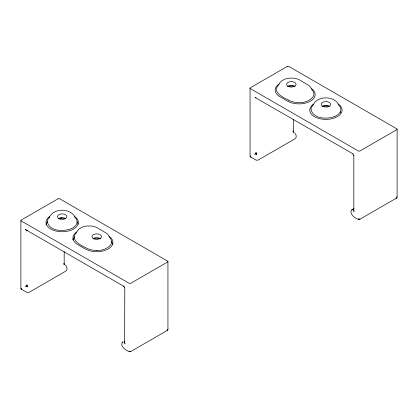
<?xml version="1.0" encoding="UTF-8"?>
<svg xmlns="http://www.w3.org/2000/svg" width="418" height="418" viewBox="0 0 418 418"><rect width="100%" height="100%" fill="white"/><g stroke="black" fill="none" stroke-linecap="round" stroke-linejoin="round"><path stroke-width="0.63" d="M64.184 263.382L63.87 263.418A1.087 0.627 60 0 0 64.477 264.636L64.628 264.296L63.876 264.375L64.184 263.382L64.184 251.657M293.347 131.074L293.034 131.116A1.087 0.627 60 0 0 293.64 132.334L293.791 131.994L293.039 132.072L293.347 131.074L293.347 119.355M124.799 341.746A1.087 0.627 60 0 1 124.36 341.804L124.209 342.682L124.961 344.014L124.747 341.569M124.136 342.154L124.209 342.682M353.837 209.512A1.087 0.627 60 0 1 353.524 209.502L353.142 210.442L354.124 211.707L353.816 209.721L353.816 155.203M124.653 342.029L124.794 287.636M49.277 217.365C53.514 208.221 68.86 207.924 74.331 215.939M313.019 105.022C317.257 95.884 332.603 95.586 338.073 103.601M76.922 231.467L78.871 229.085L82.539 227L86.777 225.986L91.37 225.986L94.959 226.765L97.755 228.014L106.961 233.521L108.91 235.904M279.187 83.631L281.136 81.249L284.799 79.164L289.042 78.15L293.635 78.15L297.219 78.929L300.014 80.178L309.226 85.69L311.175 88.073M122.563 342.154L123.111 341.793C118.592 345.545 126.346 350.859 129.418 351.674M353.947 208.519C346.595 211.283 354.349 218.546 358.581 219.372M76.651 232.575C68.881 239.42 81.076 245.565 86.192 247.911A14.944 8.642 -0.1 0 0 96.751 250.445M278.916 84.744C271.146 91.584 283.341 97.734 288.457 100.074M21.443 289.334L27.097 292.506L28.91 292.422L65.798 271.125C67.988 269.777 66.958 266.517 65.464 265.012M250.607 157.032L256.26 160.198L258.073 160.12L294.962 138.823C297.151 137.47 296.116 134.209 294.627 132.71M352.269 209.486L351.726 209.852M72.8 239.488L73.902 238.856M130.505 351.674L167.393 330.377M359.668 219.372L396.557 198.069M334.222 116.679C326.578 119.365 313.317 118.973 310.976 109.5M255.988 153.913L256.751 153.631A1.087 0.627 60 0 1 256.145 152.413L254.609 154.252L255.988 153.913L256.589 154.566L255.701 153.986M26.825 286.22L27.588 285.933A1.087 0.627 60 0 1 26.982 284.715L25.446 286.555L26.825 286.22L27.426 286.873L26.538 286.288M256.067 97.781L254.959 97.331M27.666 230.527L26.757 230.287L25.446 229.158L26.214 230.6L26.982 230.935A1.087 0.627 60 0 1 27.369 230.386M96.751 250.439C103.497 251.27 117.322 244.817 109.187 237.016M255.377 97.666L353.163 153.955M26.757 230.287L123.655 286.225L124.198 286.173A1.087 0.627 60 0 1 124.397 286.32M352.818 153.923L353.811 155.642M123.655 286.225L124.648 287.95M311.452 89.18C319.587 96.981 305.762 103.434 299.016 102.603A14.944 8.658 0 0 1 288.441 100.085M338.35 104.714L339.729 106.209L340.581 107.828L340.863 109.511A14.944 8.637 0.1 0 1 334.238 116.69M74.608 217.052L75.987 218.546L76.834 220.166L77.121 221.848A14.944 8.606 -0.1 0 1 70.454 228.996C62.831 231.734 49.57 231.29 47.234 221.838A14.944 8.606 -0.1 0 1 49.376 217.423M353.372 210.374L353.299 209.846M397.1 129.246L397.1 197.129M250.063 88.203L250.063 156.086M167.937 261.548L167.937 329.436M20.9 220.505L20.9 288.394M340.492 111.925A14.944 8.626 0 0 1 340.769 112.881M310.976 109.432A14.944 8.637 0.1 0 1 313.15 105.007M322.56 106.135A4.755 2.743 0 0 1 329.285 106.135M322.764 106.386A7.472 4.316 0 0 1 329.081 106.386M287.976 86.171A4.755 2.743 0 0 1 294.7 86.171M287.6 86.594A7.472 4.316 0 0 1 295.071 86.594M93.397 238.443A4.755 2.743 0 0 1 100.121 238.443M93.026 238.866A7.472 4.316 0 0 1 100.498 238.866M58.813 218.473A4.755 2.743 0 0 1 65.537 218.473M59.016 218.724A7.472 4.316 0 0 1 65.333 218.724M60.584 218.018A8.151 4.708 0 0 1 61.645 217.94M337.932 103.826A16.166 9.332 0 0 1 337.352 116.674A16.166 9.332 0 0 1 315.104 117.009A16.166 9.332 0 0 1 313.359 104.197M311.034 88.297A16.166 9.332 0 0 1 310.151 101.313A16.166 9.332 0 0 1 287.589 101.146L279.908 96.71A16.166 9.332 0 0 1 279.329 83.861M396.954 196.815A1.087 0.627 0 0 1 396.781 197.573A1.087 0.627 60 0 1 396.013 198.017A1.087 0.627 -60 0 0 396.212 197.871M396.677 197.191A1.087 0.627 -60 0 1 396.4 197.677M250.21 155.773A1.087 0.627 0 0 0 250.382 156.531A1.087 0.627 -60 0 0 251.15 156.975M250.607 156.4A1.087 0.627 60 0 1 250.481 156.149M77.064 231.692A16.166 9.332 0 0 0 77.643 244.54L85.329 248.976A16.166 9.332 0 0 0 107.891 249.149A16.166 9.332 0 0 0 108.769 236.133M111.528 241.776A16.166 9.332 0 0 1 112.787 244.358M73.046 239.916A16.166 9.332 0 0 1 74.67 236.896M74.19 216.163A16.166 9.332 0 0 1 73.61 229.012A16.166 9.332 0 0 1 51.357 229.351A16.166 9.332 0 0 1 49.611 216.54M46.043 224.999A16.166 9.332 0 0 1 47.406 221.812M76.943 221.812A16.166 9.332 0 0 1 78.203 224.388M21.046 288.08A1.087 0.627 0 0 0 21.219 288.838A1.087 0.627 -60 0 0 21.987 289.282A1.087 0.627 60 0 1 21.788 289.136M21.6 288.942A1.087 0.627 60 0 1 21.443 288.707M167.79 329.123A1.087 0.627 0 0 1 167.618 329.88A1.087 0.627 60 0 1 167.048 330.408M167.519 329.494A1.087 0.627 -60 0 1 167.393 329.75M167.237 329.98A1.087 0.627 -60 0 1 167.048 330.178M58.107 198.764L21.219 220.061A1.087 0.627 0 0 0 21.219 220.95L129.193 283.289A1.087 0.627 0 0 0 130.729 283.289L167.618 261.992A1.087 0.627 0 0 0 167.618 261.104L59.643 198.764A1.087 0.627 0 0 0 58.107 198.764M287.27 66.462L250.382 87.759A1.087 0.627 0 0 0 250.382 88.647L358.357 150.987A1.087 0.627 0 0 0 359.893 150.987L396.781 129.684A1.087 0.627 0 0 0 396.781 128.801L288.807 66.462A1.087 0.627 0 0 0 287.27 66.462M323.542 106.684A4.755 2.743 0 0 0 330.675 104.307A4.755 2.743 0 0 0 323.542 101.929A4.755 2.743 0 0 0 323.542 106.684M288.958 86.714A4.755 2.743 0 0 0 296.096 84.337A4.755 2.743 0 0 0 288.958 81.959A4.755 2.743 0 0 0 288.958 86.714M94.384 238.986A4.755 2.743 0 0 0 101.517 236.609A4.755 2.743 0 0 0 94.384 234.232A4.755 2.743 0 0 0 94.384 238.986M59.8 219.022A4.755 2.743 0 0 0 66.932 216.644A4.755 2.743 0 0 0 59.8 214.267A4.755 2.743 0 0 0 59.8 219.022M359.125 219.314A1.087 0.627 60 0 0 359.893 218.87A1.087 0.627 0 0 1 358.357 218.87A1.087 0.627 -60 0 0 359.125 219.314M129.961 351.622A1.087 0.627 60 0 0 130.729 351.177A1.087 0.627 0 0 1 129.193 351.177A1.087 0.627 -60 0 0 129.961 351.622"/></g></svg>
